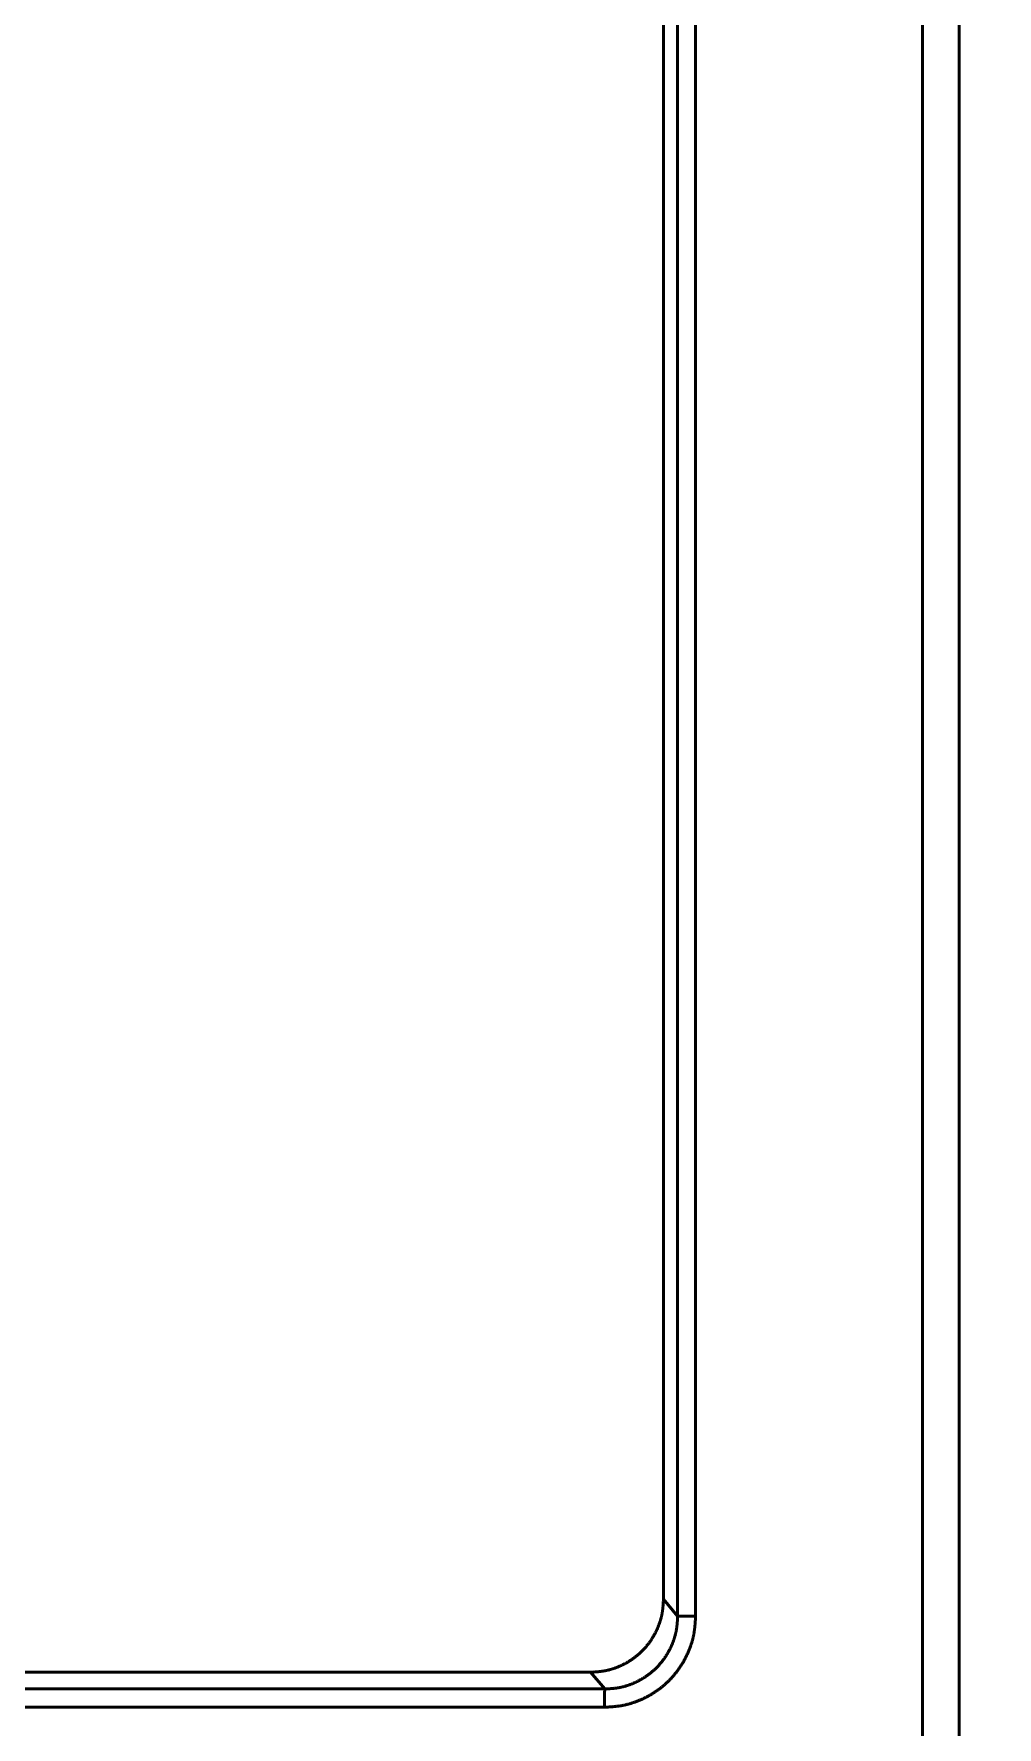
# Model space of a CAD drawing. Header units: millimetres. Extents: x -6033 to 120673, y -4970 to 90533.
# Drawn here: x 87204.31 to 87230.64, y 68601.24 to 68647.49 of the extents above; entities that cross this region are included whole.
import ezdxf
from ezdxf.enums import TextEntityAlignment as Align

# ---------------------------------------------------------------- set-up
doc = ezdxf.new("R2010")
doc.units = ezdxf.units.MM
doc.layers.add('I-AR$0$I-SCOPE', color=252, linetype='Continuous', lineweight=35)
doc.layers.add('I-PLAN$0$_ACM-A-WALL-HACH', color=251, linetype='Continuous', lineweight=9)
doc.layers.add('I-CEILING$0$I-RCP-AIR', color=64, linetype='Continuous')
doc.layers.add('I-CEILING$0$RC-Hatch【天花填充】', color=251, linetype='Continuous')
doc.styles.add('I-CEILING$0$黑体', font='simhei.ttf', dxfattribs={"height": 600})

# ---------------------------------------------------------------- blocks, each defined once
blk = doc.blocks.new('I-AR')
at = {"layer": 'I-AR$0$I-SCOPE'}
h = blk.add_hatch(dxfattribs=at)
h.set_pattern_fill('ANSI31', color=256, scale=200)
h.paths.add_polyline_path([(63300, 72640), (66630, 72640), (66630, 70889.383), (90600, 70890), (90600, 66390), (96650, 66390), (96650, 24876.398), (18340, 24876.398), (18340, 66390), (48090, 66390), (48090, 72640), (51400, 72640), (51400, 72649.887), (52869.5, 72649.887), (52869.5, 72640), (55240, 72640), (55240, 72790), (59460, 72790), (59460, 72640), (61830.5, 72640), (61830.5, 72649.887), (63300, 72649.887)], flags=16)
h.paths.add_polyline_path([(7330, 0), (7330, -1770), (11180, -1770), (11180, 0), (18450, 0), (18450, 2900), (27550, 2900), (27550, 18090), (37037.331, 18090), (37037.331, 17350), (96200, 17350), (96200, 18120), (114640, 18120), (114640, 84500), (0, 84500), (0, 0)])
blk = doc.blocks.new('I-PLAN')
at = {"layer": 'I-PLAN$0$_ACM-A-WALL-HACH'}
h = blk.add_hatch(dxfattribs=at)
h.set_pattern_fill('ANSI31', color=256, scale=10, angle=45)
h.paths.add_polyline_path([(88260, 70790), (88260, 70890), (88030, 70890), (88030, 70790), (88230, 70790)], flags=17)
h.paths.add_polyline_path([(79671.546, 69390), (78155, 69390), (78155, 68990), (77955, 68990), (77955, 69590), (79671.546, 69590)], flags=17)
h.paths.add_polyline_path([(80271.546, 69390), (80271.546, 69590), (80780, 69590), (80780, 68990), (80580, 68990), (80580, 69390)], flags=17)
h.paths.add_polyline_path([(74580, 69590), (73930, 69590), (73930, 69390), (74580, 69390)])
h.paths.add_polyline_path([(68780, 69590), (69430, 69590), (69430, 69390), (68780, 69390)])
h.paths.add_polyline_path([(87280, 66490), (87480, 66490), (87480, 66390), (87280, 66390)])
h.paths.add_polyline_path([(82180, 68990), (82180, 69390), (84230, 69390), (84230, 66490), (84430, 66490), (84430, 69390), (85280, 69390), (85280, 69590), (81980, 69590), (81980, 68990)])
h.paths.add_polyline_path([(87480, 67390), (87480, 69390), (88280, 69390), (88280, 69590), (88080, 69590), (86480, 69590), (86480, 69390), (87280, 69390), (87280, 67390)], flags=17)
h.paths.add_polyline_path([(72130, 68170), (72130, 66490), (72330, 66490), (72330, 67870), (73130, 67870), (73130, 68070), (72330, 68070), (72330, 68170)])
h.paths.add_polyline_path([(71230, 68170), (71230, 66390), (71030, 66390), (71030, 67870), (70230, 67870), (70230, 68070), (71030, 68070), (71030, 68170)])
h.paths.add_polyline_path([(72130, 69070), (72330, 69070), (72330, 69390), (73030, 69390), (73030, 69590), (72130, 69590)])
h.paths.add_polyline_path([(71230, 69070), (71030, 69070), (71030, 69390), (70330, 69390), (70330, 69590), (71230, 69590)])
h.paths.add_polyline_path([(67800, 69490), (67830, 69490), (67830, 69590), (67800, 69590)], flags=17)
h.paths.add_polyline_path([(76755, 69590), (75180, 69590), (75180, 69390), (75330, 69390), (75330, 66390), (75530, 66390), (75530, 69390), (76555, 69390), (76555, 68990), (76755, 68990)])
h.paths.add_polyline_path([(68180, 69590), (68180, 69390), (68030, 69390), (68030, 66520), (67780, 66520), (67780, 66390), (67400, 66390), (67400, 66720), (67830, 66720), (67830, 69590)])
edge = h.paths.add_edge_path()
edge.add_line((89860, 70890), (88860, 70890))
edge.add_line((75530, 66520), (84230, 66520))
edge.add_line((75530, 66720), (84230, 66720))
blk = doc.blocks.new('I-CEILING$0$RPK-22-40FSNQS')
at = {"color": 0, "lineweight": 50}
for p, q in [((-8.5, -50.4), (-320.982394, -50.4)), ((-370.414504, -51.398138), (370.414516, -51.398138)), ((-236.967662, -57.603182), (-150.532344, -57.603182)), ((-150.532344, -58.09299), (-150.532344, -57.603182)), ((-150.532344, -58.09299), (-236.967662, -58.09299)), ((-150.99112, -58.481218), (-150.532344, -58.09299)), ((-236.508914, -58.481218), (-150.99112, -58.481218)), ((-148.54134, -60.08462), (-148.999938, -60.472714)), ((-148.54134, -98.965252), (-148.54134, -60.08462)), ((-148.043402, -98.98318), (-148.043402, -60.092556)), ((-148.999938, -81.310286), (-148.999938, -60.472714))]:
    blk.add_line(p, q, dxfattribs=at)
for points in [[(-150.532344, -57.603182), (-150.51601, -57.604106), (-150.499678, -57.605036), (-150.483348, -57.605974), (-150.467018, -57.606926), (-150.450694, -57.607894), (-150.434372, -57.608886), (-150.418054, -57.609904), (-150.401742, -57.610954), (-150.385434, -57.612038), (-150.369134, -57.613164), (-150.352842, -57.614334), (-150.336558, -57.615552), (-150.320282, -57.616822), (-150.304016, -57.618152), (-150.28776, -57.619544), (-150.271514, -57.621002), (-150.25528, -57.622532), (-150.23906, -57.624136), (-150.222852, -57.62582), (-150.206658, -57.62759), (-150.190478, -57.629448), (-150.174314, -57.6314), (-150.158166, -57.633448), (-150.142036, -57.6356), (-150.125922, -57.637858), (-150.109826, -57.640228), (-150.09375, -57.642712), (-150.077694, -57.645316), (-150.061656, -57.648046), (-150.045642, -57.650904), (-150.029648, -57.653894), (-150.013678, -57.657016), (-149.99773, -57.660268), (-149.981808, -57.66365), (-149.965908, -57.667158), (-149.950034, -57.670794), (-149.934186, -57.674556), (-149.918364, -57.67844), (-149.90257, -57.682446), (-149.886804, -57.686572), (-149.871064, -57.690818), (-149.855356, -57.695182), (-149.839676, -57.699662), (-149.824026, -57.704256), (-149.808408, -57.708966), (-149.792822, -57.713786), (-149.777266, -57.718718), (-149.761744, -57.723758), (-149.746256, -57.728908), (-149.730802, -57.734162), (-149.715382, -57.739522), (-149.7, -57.744986), (-149.684652, -57.750554), (-149.66934, -57.75622), (-149.654066, -57.761988), (-149.638832, -57.767852), (-149.623634, -57.773814), (-149.608476, -57.77987), (-149.593358, -57.78602), (-149.578282, -57.792262), (-149.563246, -57.798598), (-149.548252, -57.805022), (-149.5333, -57.811538), (-149.518392, -57.818146), (-149.503528, -57.824844), (-149.488708, -57.831632), (-149.473932, -57.838512), (-149.459204, -57.845484), (-149.44452, -57.852546), (-149.429884, -57.8597), (-149.415294, -57.866944), (-149.400754, -57.87428), (-149.386262, -57.881706), (-149.37182, -57.889222), (-149.357428, -57.89683), (-149.343086, -57.90453), (-149.328796, -57.91232), (-149.314556, -57.920202), (-149.30037, -57.928174), (-149.286238, -57.936238), (-149.272158, -57.944392), (-149.258132, -57.952638), (-149.244164, -57.960974), (-149.230248, -57.9694), (-149.21639, -57.977918), (-149.20259, -57.986528), (-149.188846, -57.995228), (-149.17516, -58.00402), (-149.161534, -58.012902), (-149.147966, -58.021874), (-149.134458, -58.03094), (-149.121012, -58.040094), (-149.107626, -58.049338), (-149.094302, -58.058672), (-149.081038, -58.068094), (-149.06784, -58.077606), (-149.054702, -58.087206), (-149.04163, -58.096892), (-149.02862, -58.106666), (-149.015676, -58.116524), (-149.002796, -58.12647), (-148.989982, -58.1365), (-148.977234, -58.146616), (-148.964552, -58.156814), (-148.951938, -58.167098), (-148.939392, -58.177464), (-148.926914, -58.187912), (-148.914504, -58.198444), (-148.902162, -58.209056), (-148.889892, -58.21975), (-148.87769, -58.230524), (-148.86556, -58.241376), (-148.8535, -58.25231), (-148.841512, -58.263322), (-148.829596, -58.274412), (-148.817752, -58.28558), (-148.805982, -58.296826), (-148.794286, -58.308148), (-148.782664, -58.319548), (-148.771116, -58.331022), (-148.759642, -58.342572), (-148.748246, -58.354196), (-148.736926, -58.365894), (-148.725682, -58.377666), (-148.714514, -58.389512), (-148.703426, -58.40143), (-148.692414, -58.413422), (-148.681484, -58.425484), (-148.67063, -58.437616), (-148.659858, -58.44982), (-148.649166, -58.462094), (-148.638556, -58.474438), (-148.628026, -58.486852), (-148.617578, -58.499332), (-148.607214, -58.511882), (-148.596932, -58.5245), (-148.586734, -58.537184), (-148.57662, -58.549934), (-148.56659, -58.56275), (-148.556646, -58.575632), (-148.546788, -58.58858), (-148.537014, -58.601592), (-148.52733, -58.614668), (-148.517732, -58.627806), (-148.508222, -58.64101), (-148.4988, -58.654274), (-148.489466, -58.6676), (-148.480222, -58.680988), (-148.47107, -58.694438), (-148.462006, -58.707946), (-148.453034, -58.721516), (-148.444152, -58.735144), (-148.435362, -58.748832), (-148.426664, -58.762578), (-148.418056, -58.77638), (-148.409538, -58.79024), (-148.401112, -58.804156), (-148.392778, -58.818128), (-148.384534, -58.832154), (-148.376382, -58.846234), (-148.36832, -58.86037), (-148.360348, -58.874556), (-148.35247, -58.888796), (-148.34468, -58.90309), (-148.336982, -58.917432), (-148.329376, -58.931826), (-148.32186, -58.94627), (-148.314436, -58.960764), (-148.307102, -58.975306), (-148.29986, -58.989896), (-148.292708, -59.004534), (-148.285648, -59.01922), (-148.278678, -59.03395), (-148.2718, -59.048728), (-148.265012, -59.06355), (-148.258316, -59.078416), (-148.25171, -59.093326), (-148.245194, -59.10828), (-148.238772, -59.123276), (-148.232438, -59.138314), (-148.226198, -59.153394), (-148.220048, -59.168514), (-148.213992, -59.183674), (-148.208032, -59.198874), (-148.20217, -59.214114), (-148.196404, -59.22939), (-148.190738, -59.244704), (-148.185174, -59.260056), (-148.179712, -59.275444), (-148.174352, -59.290866), (-148.169098, -59.306324), (-148.163952, -59.321816), (-148.158912, -59.337342), (-148.153982, -59.3529), (-148.149162, -59.36849), (-148.144456, -59.384112), (-148.139862, -59.399766), (-148.135382, -59.41545), (-148.13102, -59.431162), (-148.126776, -59.446904), (-148.12265, -59.462676), (-148.118646, -59.478474), (-148.114762, -59.4943), (-148.111002, -59.51015), (-148.107368, -59.526028), (-148.10386, -59.54193), (-148.100478, -59.557858), (-148.097228, -59.573808), (-148.094106, -59.589782), (-148.091116, -59.60578), (-148.088258, -59.621798), (-148.08553, -59.637836), (-148.082926, -59.653896), (-148.080442, -59.669976), (-148.078074, -59.686074), (-148.075816, -59.70219), (-148.073666, -59.718324), (-148.071616, -59.734476), (-148.069666, -59.750642), (-148.067808, -59.766824), (-148.066038, -59.78302), (-148.064354, -59.799232), (-148.06275, -59.815456), (-148.061222, -59.831692), (-148.059764, -59.847938), (-148.058372, -59.864198), (-148.057042, -59.880466), (-148.055772, -59.896744), (-148.054554, -59.913032), (-148.053384, -59.929326), (-148.05226, -59.945628), (-148.051176, -59.961938), (-148.050126, -59.978252), (-148.049108, -59.994572), (-148.048116, -60.010896), (-148.047146, -60.027222), (-148.046196, -60.043554), (-148.045256, -60.059886), (-148.044328, -60.07622), (-148.043402, -60.092556)], [(-148.54134, -60.08462), (-148.542054, -60.07153), (-148.542772, -60.05844), (-148.543496, -60.045352), (-148.544232, -60.032266), (-148.544982, -60.019182), (-148.545748, -60.0061), (-148.546538, -59.993022), (-148.547352, -59.97995), (-148.548194, -59.96688), (-148.549068, -59.953816), (-148.549978, -59.940758), (-148.550926, -59.927708), (-148.551918, -59.914664), (-148.552956, -59.901626), (-148.554044, -59.888598), (-148.555186, -59.87558), (-148.556384, -59.86257), (-148.557644, -59.84957), (-148.558966, -59.83658), (-148.560356, -59.823602), (-148.561818, -59.810636), (-148.563356, -59.797682), (-148.56497, -59.78474), (-148.566668, -59.771814), (-148.56845, -59.7589), (-148.570322, -59.746002), (-148.572286, -59.733118), (-148.574348, -59.720252), (-148.576508, -59.707402), (-148.578772, -59.694568), (-148.581142, -59.681752), (-148.583616, -59.668954), (-148.586196, -59.656176), (-148.58888, -59.643416), (-148.591666, -59.630676), (-148.594554, -59.617956), (-148.59754, -59.605258), (-148.600626, -59.59258), (-148.60381, -59.579924), (-148.60709, -59.567292), (-148.610466, -59.55468), (-148.613938, -59.542094), (-148.6175, -59.52953), (-148.621156, -59.516992), (-148.624904, -59.504478), (-148.628742, -59.49199), (-148.632668, -59.479528), (-148.63668, -59.467092), (-148.64078, -59.454684), (-148.644966, -59.442302), (-148.649236, -59.42995), (-148.65359, -59.417626), (-148.658024, -59.40533), (-148.66254, -59.393064), (-148.667136, -59.38083), (-148.671812, -59.368624), (-148.676564, -59.356452), (-148.681392, -59.34431), (-148.686296, -59.3322), (-148.691276, -59.320124), (-148.696326, -59.30808), (-148.701452, -59.29607), (-148.706648, -59.284096), (-148.71192, -59.272156), (-148.717262, -59.26025), (-148.72268, -59.24838), (-148.72817, -59.236546), (-148.733732, -59.22475), (-148.739368, -59.21299), (-148.745076, -59.20127), (-148.750858, -59.189586), (-148.756712, -59.177942), (-148.76264, -59.166336), (-148.768642, -59.15477), (-148.774716, -59.143244), (-148.780862, -59.13176), (-148.787082, -59.120316), (-148.793374, -59.108914), (-148.79974, -59.097554), (-148.80618, -59.086238), (-148.812692, -59.074964), (-148.819278, -59.063734), (-148.825936, -59.052548), (-148.832666, -59.041406), (-148.839472, -59.03031), (-148.846348, -59.01926), (-148.8533, -59.008256), (-148.860322, -58.9973), (-148.86742, -58.98639), (-148.87459, -58.975526), (-148.881832, -58.964712), (-148.889148, -58.953946), (-148.896534, -58.94323), (-148.903994, -58.932562), (-148.911524, -58.921944), (-148.919126, -58.911378), (-148.926798, -58.90086), (-148.93454, -58.890394), (-148.942352, -58.87998), (-148.950232, -58.869618), (-148.958182, -58.859306), (-148.9662, -58.849048), (-148.974286, -58.838844), (-148.982438, -58.828692), (-148.99066, -58.818596), (-148.998946, -58.808552), (-149.0073, -58.798564), (-149.01572, -58.78863), (-149.024206, -58.778752), (-149.032756, -58.76893), (-149.04137, -58.759164), (-149.050048, -58.749456), (-149.058792, -58.739804), (-149.067598, -58.73021), (-149.076466, -58.720672), (-149.085398, -58.711196), (-149.09439, -58.701776), (-149.103446, -58.692416), (-149.112562, -58.683116), (-149.12174, -58.673876), (-149.130978, -58.664696), (-149.140276, -58.655576), (-149.149632, -58.646518), (-149.159048, -58.637522), (-149.168524, -58.628588), (-149.178058, -58.619716), (-149.187648, -58.610908), (-149.197298, -58.602162), (-149.207004, -58.59348), (-149.216766, -58.584862), (-149.226586, -58.57631), (-149.23646, -58.56782), (-149.246392, -58.559398), (-149.256376, -58.551042), (-149.266416, -58.542752), (-149.276512, -58.534528), (-149.28666, -58.52637), (-149.296862, -58.518282), (-149.307116, -58.51026), (-149.317424, -58.502308), (-149.327784, -58.494424), (-149.338196, -58.48661), (-149.34866, -58.478864), (-149.359174, -58.47119), (-149.36974, -58.463584), (-149.380354, -58.456052), (-149.39102, -58.44859), (-149.401734, -58.441198), (-149.412498, -58.43388), (-149.42331, -58.426636), (-149.43417, -58.419462), (-149.445078, -58.412364), (-149.456034, -58.405336), (-149.467036, -58.398382), (-149.478084, -58.391502), (-149.489176, -58.384694), (-149.500316, -58.37796), (-149.5115, -58.371298), (-149.522728, -58.36471), (-149.533998, -58.358194), (-149.545314, -58.35175), (-149.556672, -58.34538), (-149.568072, -58.339084), (-149.579512, -58.33286), (-149.590996, -58.32671), (-149.60252, -58.320632), (-149.614084, -58.314628), (-149.625686, -58.308696), (-149.63733, -58.302836), (-149.649012, -58.29705), (-149.660732, -58.291338), (-149.67249, -58.285698), (-149.684284, -58.280132), (-149.696116, -58.274638), (-149.707984, -58.269218), (-149.719888, -58.26387), (-149.731828, -58.258596), (-149.743802, -58.253394), (-149.755812, -58.248264), (-149.767854, -58.24321), (-149.77993, -58.238228), (-149.79204, -58.233318), (-149.80418, -58.228486), (-149.816352, -58.22373), (-149.828556, -58.21905), (-149.840792, -58.21445), (-149.853056, -58.209928), (-149.865352, -58.205488), (-149.877676, -58.20113), (-149.890028, -58.196856), (-149.902408, -58.192666), (-149.914816, -58.18856), (-149.927252, -58.184542), (-149.939714, -58.18061), (-149.952202, -58.176768), (-149.964714, -58.173016), (-149.977254, -58.169356), (-149.989816, -58.165786), (-150.002402, -58.162312), (-150.015014, -58.15893), (-150.027646, -58.155644), (-150.040302, -58.152456), (-150.05298, -58.149366), (-150.065678, -58.146374), (-150.078398, -58.143482), (-150.091138, -58.14069), (-150.103898, -58.138002), (-150.116676, -58.135418), (-150.129474, -58.132938), (-150.14229, -58.130564), (-150.155124, -58.128296), (-150.167976, -58.126132), (-150.180842, -58.124066), (-150.193726, -58.122098), (-150.206624, -58.12022), (-150.219538, -58.118434), (-150.232464, -58.116732), (-150.245406, -58.115112), (-150.25836, -58.11357), (-150.271326, -58.112104), (-150.284304, -58.110708), (-150.297294, -58.10938), (-150.310292, -58.108116), (-150.323302, -58.106912), (-150.336322, -58.105766), (-150.34935, -58.104674), (-150.362386, -58.10363), (-150.37543, -58.102634), (-150.388482, -58.10168), (-150.40154, -58.100766), (-150.414602, -58.099886), (-150.427672, -58.09904), (-150.440746, -58.09822), (-150.453824, -58.097428), (-150.466904, -58.096656), (-150.479988, -58.0959), (-150.493076, -58.09516), (-150.506164, -58.094432), (-150.519254, -58.09371), (-150.532344, -58.09299)], [(-148.999938, -60.472714), (-149.000678, -60.459646), (-149.001422, -60.446578), (-149.002172, -60.433512), (-149.002934, -60.420448), (-149.00371, -60.407386), (-149.004504, -60.394326), (-149.005318, -60.38127), (-149.006158, -60.36822), (-149.007026, -60.355172), (-149.007926, -60.34213), (-149.00886, -60.329094), (-149.009836, -60.316064), (-149.010852, -60.303042), (-149.011916, -60.290028), (-149.013028, -60.27702), (-149.014196, -60.264022), (-149.015418, -60.251034), (-149.016702, -60.238054), (-149.01805, -60.225086), (-149.019466, -60.21213), (-149.020952, -60.199184), (-149.022512, -60.18625), (-149.024152, -60.17333), (-149.025872, -60.160422), (-149.027678, -60.14753), (-149.029574, -60.13465), (-149.031562, -60.121788), (-149.033646, -60.10894), (-149.035828, -60.096108), (-149.038114, -60.083294), (-149.040506, -60.070498), (-149.043004, -60.057718), (-149.045606, -60.044958), (-149.048312, -60.032216), (-149.051118, -60.019494), (-149.054026, -60.006794), (-149.057034, -59.994112), (-149.06014, -59.981452), (-149.063344, -59.968814), (-149.066646, -59.956198), (-149.070042, -59.943604), (-149.073532, -59.931032), (-149.077114, -59.918486), (-149.08079, -59.905964), (-149.084556, -59.893466), (-149.088412, -59.880994), (-149.092356, -59.868546), (-149.096388, -59.856126), (-149.100506, -59.843734), (-149.10471, -59.831368), (-149.108998, -59.81903), (-149.113368, -59.80672), (-149.11782, -59.794438), (-149.122354, -59.782188), (-149.126966, -59.769966), (-149.131658, -59.757774), (-149.136426, -59.745616), (-149.14127, -59.733486), (-149.14619, -59.72139), (-149.151184, -59.709328), (-149.156252, -59.697296), (-149.161392, -59.6853), (-149.166604, -59.673336), (-149.17189, -59.661408), (-149.177248, -59.649516), (-149.182678, -59.637658), (-149.188182, -59.625836), (-149.193758, -59.61405), (-149.199408, -59.602302), (-149.20513, -59.590592), (-149.210924, -59.57892), (-149.216792, -59.567286), (-149.222732, -59.55569), (-149.228746, -59.544134), (-149.234832, -59.53262), (-149.24099, -59.521144), (-149.247222, -59.50971), (-149.253526, -59.498318), (-149.259904, -59.486968), (-149.266354, -59.47566), (-149.272876, -59.464396), (-149.279472, -59.453174), (-149.28614, -59.441996), (-149.292882, -59.430864), (-149.299696, -59.419776), (-149.306582, -59.408734), (-149.313542, -59.397736), (-149.320574, -59.386786), (-149.327678, -59.375884), (-149.334856, -59.365028), (-149.342106, -59.35422), (-149.34943, -59.343462), (-149.356824, -59.332752), (-149.36429, -59.32209), (-149.371828, -59.311478), (-149.379436, -59.300916), (-149.387114, -59.290404), (-149.394862, -59.279944), (-149.402678, -59.269534), (-149.410564, -59.259176), (-149.41852, -59.24887), (-149.426542, -59.238618), (-149.434632, -59.228416), (-149.44279, -59.21827), (-149.451014, -59.208176), (-149.459306, -59.198136), (-149.467664, -59.18815), (-149.476086, -59.17822), (-149.484574, -59.168346), (-149.493126, -59.158526), (-149.501744, -59.148764), (-149.510424, -59.139056), (-149.51917, -59.129408), (-149.527978, -59.119814), (-149.536848, -59.11028), (-149.54578, -59.100804), (-149.554776, -59.091386), (-149.563832, -59.082028), (-149.572948, -59.072728), (-149.582126, -59.063488), (-149.591364, -59.05431), (-149.600662, -59.04519), (-149.610018, -59.036132), (-149.619434, -59.027136), (-149.62891, -59.018202), (-149.638442, -59.00933), (-149.648032, -59.00052), (-149.65768, -58.991774), (-149.667384, -58.98309), (-149.677146, -58.974472), (-149.686962, -58.965918), (-149.696834, -58.957428), (-149.706762, -58.949002), (-149.716746, -58.940644), (-149.726784, -58.932352), (-149.736874, -58.924124), (-149.74702, -58.915966), (-149.757218, -58.907874), (-149.76747, -58.89985), (-149.777774, -58.891892), (-149.78813, -58.884006), (-149.798536, -58.876186), (-149.808996, -58.868438), (-149.819504, -58.860758), (-149.830064, -58.85315), (-149.840674, -58.845612), (-149.851334, -58.838144), (-149.862042, -58.830748), (-149.8728, -58.823426), (-149.883606, -58.816174), (-149.89446, -58.808996), (-149.905362, -58.80189), (-149.91631, -58.794856), (-149.927306, -58.787896), (-149.938346, -58.78101), (-149.949432, -58.774194), (-149.960564, -58.767452), (-149.97174, -58.760784), (-149.982958, -58.754186), (-149.994222, -58.747664), (-150.005528, -58.741212), (-150.016876, -58.734834), (-150.028268, -58.728528), (-150.0397, -58.722296), (-150.051172, -58.716136), (-150.062686, -58.71005), (-150.07424, -58.704036), (-150.085832, -58.698094), (-150.097466, -58.692226), (-150.109136, -58.68643), (-150.120844, -58.680708), (-150.13259, -58.675058), (-150.144374, -58.66948), (-150.156194, -58.663976), (-150.16805, -58.658544), (-150.179942, -58.653186), (-150.191868, -58.6479), (-150.20383, -58.642688), (-150.215824, -58.637548), (-150.227854, -58.63248), (-150.239914, -58.627486), (-150.25201, -58.622566), (-150.264136, -58.61772), (-150.276294, -58.612952), (-150.288482, -58.60826), (-150.300702, -58.603646), (-150.31295, -58.599112), (-150.325228, -58.59466), (-150.337536, -58.590288), (-150.349872, -58.586), (-150.362236, -58.581796), (-150.374626, -58.577676), (-150.387044, -58.573644), (-150.399488, -58.569698), (-150.411958, -58.565842), (-150.424454, -58.562076), (-150.436974, -58.5584), (-150.449518, -58.554816), (-150.462086, -58.551324), (-150.474678, -58.547928), (-150.487292, -58.544626), (-150.499928, -58.541422), (-150.512586, -58.538316), (-150.525264, -58.535306), (-150.537964, -58.532398), (-150.550684, -58.529592), (-150.563422, -58.526886), (-150.576182, -58.524284), (-150.588958, -58.521786), (-150.601754, -58.519394), (-150.614566, -58.517108), (-150.627396, -58.514926), (-150.64024, -58.512842), (-150.653102, -58.510854), (-150.665978, -58.50896), (-150.67887, -58.507154), (-150.691776, -58.505432), (-150.704694, -58.503794), (-150.717626, -58.502232), (-150.73057, -58.500746), (-150.743524, -58.49933), (-150.756492, -58.497982), (-150.769468, -58.496698), (-150.782456, -58.495474), (-150.795452, -58.494308), (-150.808456, -58.493196), (-150.82147, -58.492132), (-150.83449, -58.491114), (-150.847518, -58.49014), (-150.860552, -58.489204), (-150.873592, -58.488304), (-150.886638, -58.487436), (-150.899688, -58.486596), (-150.912742, -58.485782), (-150.9258, -58.484988), (-150.93886, -58.484214), (-150.951924, -58.483452), (-150.964988, -58.482702), (-150.978054, -58.481958), (-150.99112, -58.481218)], [(-148.54134, -60.08462), (-148.540312, -60.084732), (-148.539796, -60.084788), (-148.539282, -60.084844), (-148.538764, -60.0849), (-148.538246, -60.084954), (-148.537726, -60.08501), (-148.537204, -60.085066), (-148.536678, -60.08512), (-148.53615, -60.085176), (-148.53562, -60.08523), (-148.535086, -60.085284), (-148.534548, -60.085338), (-148.534006, -60.085392), (-148.53346, -60.085446), (-148.532908, -60.0855), (-148.532352, -60.085552), (-148.531792, -60.085606), (-148.531224, -60.085658), (-148.530652, -60.08571), (-148.530074, -60.08576), (-148.529488, -60.085812), (-148.528896, -60.085862), (-148.528296, -60.085912), (-148.527688, -60.085962), (-148.527074, -60.08601), (-148.526452, -60.086058), (-148.52582, -60.086106), (-148.52518, -60.086154), (-148.524532, -60.0862), (-148.523664, -60.08626), (-148.52278, -60.08632), (-148.52188, -60.086378), (-148.520964, -60.086434), (-148.520032, -60.08649), (-148.519084, -60.086546), (-148.51812, -60.0866), (-148.517138, -60.086654), (-148.51614, -60.086706), (-148.515126, -60.086758), (-148.514094, -60.08681), (-148.513046, -60.08686), (-148.511982, -60.08691), (-148.5109, -60.08696), (-148.509802, -60.087008), (-148.508688, -60.087056), (-148.507556, -60.087104), (-148.506406, -60.087152), (-148.50524, -60.0872), (-148.504058, -60.087246), (-148.502856, -60.087292), (-148.50164, -60.087338), (-148.500404, -60.087384), (-148.499152, -60.08743), (-148.497882, -60.087476), (-148.496596, -60.087522), (-148.495292, -60.087568), (-148.493968, -60.087614), (-148.49263, -60.08766), (-148.491272, -60.087704), (-148.489896, -60.08775), (-148.488504, -60.087796), (-148.487094, -60.087842), (-148.485666, -60.08789), (-148.484222, -60.087936), (-148.48276, -60.087982), (-148.48128, -60.088028), (-148.479784, -60.088074), (-148.47827, -60.08812), (-148.47674, -60.088168), (-148.475194, -60.088214), (-148.47363, -60.08826), (-148.47205, -60.088306), (-148.470454, -60.088352), (-148.46884, -60.088398), (-148.46721, -60.088446), (-148.465564, -60.088492), (-148.463902, -60.088538), (-148.462224, -60.088582), (-148.46053, -60.088628), (-148.45882, -60.088674), (-148.457094, -60.08872), (-148.455352, -60.088764), (-148.453594, -60.08881), (-148.45182, -60.088854), (-148.450032, -60.0889), (-148.448228, -60.088944), (-148.446408, -60.088988), (-148.444574, -60.089032), (-148.442724, -60.089076), (-148.440858, -60.08912), (-148.43898, -60.089162), (-148.437084, -60.089206), (-148.435174, -60.089248), (-148.43325, -60.08929), (-148.431312, -60.089332), (-148.429358, -60.089374), (-148.42739, -60.089416), (-148.425408, -60.089456), (-148.42341, -60.089498), (-148.421398, -60.089538), (-148.419374, -60.08958), (-148.417334, -60.08962), (-148.41528, -60.08966), (-148.413212, -60.0897), (-148.41113, -60.089738), (-148.409034, -60.089778), (-148.406924, -60.089818), (-148.404802, -60.089856), (-148.402664, -60.089894), (-148.400514, -60.089932), (-148.39835, -60.089972), (-148.396172, -60.090008), (-148.39398, -60.090046), (-148.391776, -60.090084), (-148.389558, -60.090122), (-148.387328, -60.090158), (-148.385084, -60.090196), (-148.382826, -60.090232), (-148.380556, -60.090268), (-148.378274, -60.090304), (-148.375978, -60.09034), (-148.373668, -60.090376), (-148.371348, -60.090412), (-148.369014, -60.090446), (-148.366668, -60.090482), (-148.36431, -60.090516), (-148.36194, -60.09055), (-148.359556, -60.090586), (-148.357162, -60.09062), (-148.354756, -60.090652), (-148.352336, -60.090686), (-148.349906, -60.09072), (-148.347464, -60.090752), (-148.345012, -60.090786), (-148.342546, -60.090818), (-148.34007, -60.09085), (-148.337582, -60.090882), (-148.335084, -60.090914), (-148.332574, -60.090946), (-148.330054, -60.090976), (-148.327522, -60.091008), (-148.324978, -60.091038), (-148.322426, -60.091068), (-148.319862, -60.091098), (-148.317286, -60.091128), (-148.314702, -60.091158), (-148.312106, -60.091186), (-148.3095, -60.091216), (-148.306884, -60.091244), (-148.304258, -60.091272), (-148.301624, -60.0913), (-148.298978, -60.091328), (-148.296322, -60.091354), (-148.293658, -60.091382), (-148.290982, -60.091408), (-148.2883, -60.091434), (-148.285606, -60.09146), (-148.282904, -60.091486), (-148.280192, -60.091512), (-148.277472, -60.091536), (-148.274742, -60.091562), (-148.272004, -60.091586), (-148.269258, -60.09161), (-148.266502, -60.091634), (-148.263738, -60.091658), (-148.260966, -60.09168), (-148.258186, -60.091704), (-148.255398, -60.091726), (-148.2526, -60.09175), (-148.249796, -60.091772), (-148.246984, -60.091794), (-148.244164, -60.091816), (-148.241336, -60.091836), (-148.2385, -60.091858), (-148.235656, -60.091878), (-148.232806, -60.0919), (-148.22995, -60.09192), (-148.227084, -60.09194), (-148.224214, -60.09196), (-148.221334, -60.091978), (-148.21845, -60.091998), (-148.215558, -60.092016), (-148.21266, -60.092036), (-148.209754, -60.092054), (-148.206844, -60.092072), (-148.203926, -60.09209), (-148.201002, -60.092108), (-148.198072, -60.092124), (-148.195138, -60.092142), (-148.192196, -60.092158), (-148.18925, -60.092174), (-148.186298, -60.09219), (-148.18334, -60.092206), (-148.180378, -60.092222), (-148.177408, -60.092236), (-148.174436, -60.092252), (-148.171458, -60.092266), (-148.168474, -60.09228), (-148.165486, -60.092292), (-148.162494, -60.092306), (-148.159498, -60.092318), (-148.156496, -60.092332), (-148.15349, -60.092342), (-148.15048, -60.092354), (-148.147466, -60.092366), (-148.144448, -60.092376), (-148.141426, -60.092386), (-148.138402, -60.092396), (-148.135372, -60.092406), (-148.13234, -60.092416), (-148.129304, -60.092424), (-148.126264, -60.092432), (-148.123222, -60.09244), (-148.120178, -60.092448), (-148.117128, -60.092454), (-148.114078, -60.092462), (-148.111024, -60.092468), (-148.107968, -60.092474), (-148.10491, -60.09248), (-148.101848, -60.092486), (-148.098786, -60.09249), (-148.09572, -60.092496), (-148.092652, -60.0925), (-148.089584, -60.092506), (-148.08344, -60.092514), (-148.077292, -60.092522), (-148.074214, -60.092524), (-148.071136, -60.092528), (-148.068058, -60.092532), (-148.064978, -60.092534), (-148.061898, -60.092538), (-148.058816, -60.09254), (-148.055734, -60.092544), (-148.052652, -60.092546), (-148.049568, -60.09255), (-148.046486, -60.092552), (-148.043402, -60.092556)]]:
    blk.add_lwpolyline(points, dxfattribs=at)
blk = doc.blocks.new('I-CEILING')
at = {"layer": 'I-CEILING$0$RC-Hatch【天花填充】'}
h = blk.add_hatch(dxfattribs=at)
h.set_pattern_fill('_USER', color=256, scale=600, double=1, pattern_type=0)
h.set_pattern_definition([(0, (81980, 70481.47), (0, 600), []), (90, (81980, 70481.47), (-600, 4e-14), [])])
h.paths.add_polyline_path([(84430, 69390), (85280, 69390), (85280, 69590), (81980, 69590), (81980, 69090), (80780, 69090), (80780, 69590), (77955, 69590), (77955, 69090), (76755, 69090), (76755, 69590), (66630, 69590), (66630, 70790), (88030, 70790), (88030, 69590), (86480, 69590), (86480, 69390), (87280, 69390), (87280, 66390), (85430, 66390), (85430, 66490), (84430, 66490)])
at = {"layer": 'I-CEILING$0$I-RCP-AIR', "rotation": 269.9999999882699}
blk.add_blockref('I-CEILING$0$RPK-22-40FSNQS', (87280, 68453.738, 3000), dxfattribs=at)
at = {"layer": 'I-CEILING$0$I-RCP-AIR', "style": 'I-CEILING$0$黑体'}
for tag, p in [('R', (61966.358, 71748.905)), ('R', (61966.358, 66925.235)), ('R', (51736.068, 63924.766)), ('R', (62976.068, 63924.766)), ('S', (56433.591, 63065))]:
    blk.add_attdef(tag, text='', height=100, dxfattribs=at).set_placement(p, align=Align.MIDDLE_CENTER)

msp = doc.modelspace()

# ---------------------------------------------------------------- block references
for name in ['I-AR', 'I-PLAN']:
    msp.add_blockref(name, (0, 0))

# ---------------------------------------------------------------- next in the draw order: block references
msp.add_blockref('I-CEILING', (0, 0))

doc.saveas('drawing.dxf')
